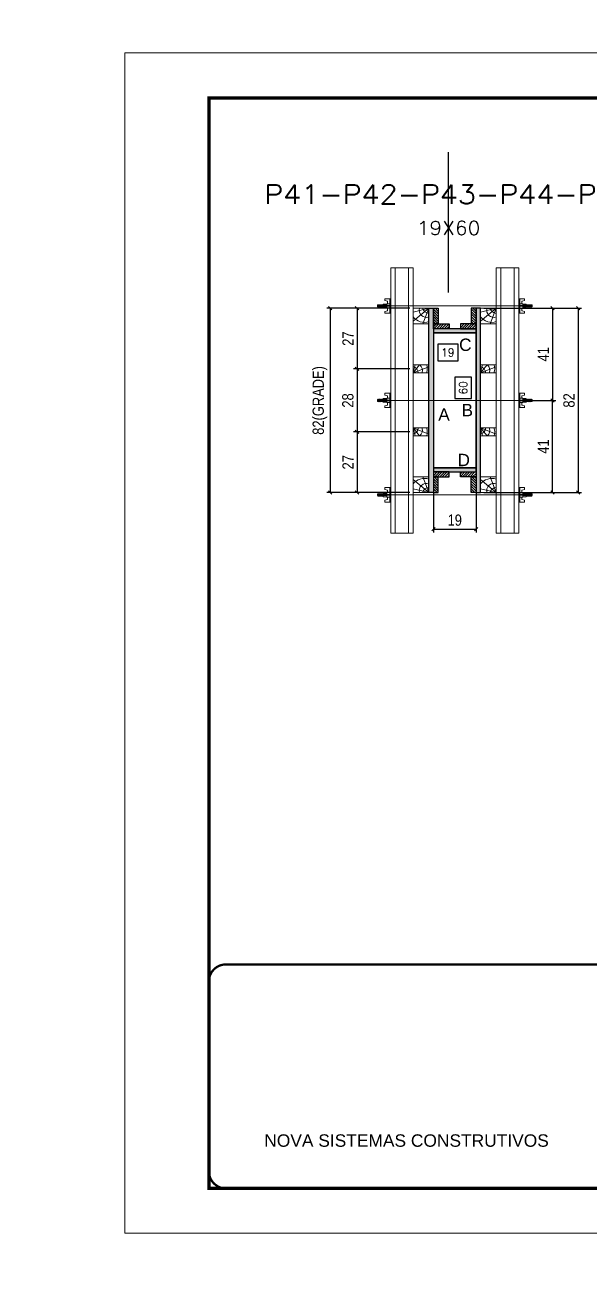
# Model space of a CAD drawing. Extents: x 808 to 7089, y -98 to 17032.
# Drawn here: x 3903 to 4406, y 10190 to 11314 of the extents above; entities that cross this region are included whole.
import ezdxf
from ezdxf.enums import TextEntityAlignment as Align

# ---------------------------------------------------------------- set-up
doc = ezdxf.new("R2010")
doc.units = 0
for name, pattern in [('CONTINUO', [0]), ('DASHED', [0.75, 0.5, -0.25]), ('HIDDEN', [0.375, 0.25, -0.125])]:
    doc.linetypes.add(name, pattern=pattern)
for name, color, linetype in [('CHAPA', 1, 'Continuous'), ('COTA', 241, 'Continuous'), ('MEIO_PONT', 93, 'Continuous'), ('Painéis', 200, 'Continuous'), ('SARRAFO', 251, 'Continuous'), ('Texto de Titulo', 7, 'Continuous'), ('Texto Qtd Sarr', 242, 'Continuous'), ('TEXTO_GERAL', 7, 'Continuous')]:
    doc.layers.add(name, color=color, linetype=linetype)
for name, color, linetype, lineweight in [('Folhas', 255, 'Continuous', 9), ('Hachura', 251, 'Continuous', 9), ('Madeira', 126, 'Continuous', 18), ('Perfil Metálico', 224, 'Continuous', 18), ('SARRAFO DE PRESSAO', 251, 'DASHED', 9), ('Texto Seção', 7, 'Continuous', 15)]:
    doc.layers.add(name, color=color, linetype=linetype, lineweight=lineweight)
doc.styles.add('ARIAL', font='arial.ttf')
doc.styles.add('COTA TECNICA', font='techl___.ttf', dxfattribs={"height": 10})
doc.styles.add('COTA TECNICA 2X', font='techl___.ttf', dxfattribs={"height": 10})
doc.styles.add('ROMANS', font='romans.shx')
doc.dimstyles.new('PAINEL', dxfattribs={"dimtxt": 10, "dimasz": 3, "dimexe": 3, "dimexo": 3, "dimgap": 3, "dimtad": 1, "dimdec": 1, "dimzin": 12, "dimdsep": 46, "dimtxsty": 'COTA TECNICA', "dimblk1": 'OBLIQUE', "dimblk2": 'OBLIQUE', "dimsah": 1, "dimcen": 0.9, "dimclrd": 4, "dimclre": 4, "dimclrt": 240, "dimadec": 1, "dimazin": 3, "dimtfac": 1, "dimtdec": 1, "dimtmove": 0, "dimatfit": 3, "dimfxl": 1, "dimtolj": 1, "dimtzin": 12, "dimarcsym": 0})
doc.dimstyles.new('SECAO PILAR', dxfattribs={"dimtxt": 10, "dimasz": 3, "dimexe": 3, "dimexo": 3, "dimgap": 3, "dimtad": 1, "dimdec": 1, "dimlfac": 0.5, "dimzin": 12, "dimdsep": 46, "dimtxsty": 'COTA TECNICA 2X', "dimblk1": 'OBLIQUE', "dimblk2": 'OBLIQUE', "dimsah": 1, "dimcen": 0.9, "dimclrd": 256, "dimclre": 256, "dimclrt": 256, "dimadec": 1, "dimazin": 3, "dimtfac": 1, "dimtdec": 1, "dimtmove": 0, "dimatfit": 3, "dimfxl": 1, "dimtolj": 1, "dimtzin": 12, "dimarcsym": 0})
doc.dimstyles.new('SECÇÃO 2', dxfattribs={"dimtxt": 7, "dimasz": 6, "dimexe": 0.18, "dimexo": 2, "dimgap": -4, "dimtad": 3, "dimdec": 1, "dimlfac": 0.5, "dimzin": 12, "dimdsep": 46, "dimtxsty": 'ROMANS', "dimblk": 'ARCHTICK', "dimcen": 0.09, "dimse1": 1, "dimse2": 1, "dimsd1": 1, "dimsd2": 1, "dimclrd": 180, "dimclre": 5, "dimclrt": 1, "dimadec": 0, "dimazin": 3, "dimtfac": 1, "dimtdec": 1, "dimtofl": 0, "dimtmove": 0, "dimatfit": 3, "dimldrblk": 'ARCHTICK', "dimfxl": 1, "dimtolj": 1, "dimtzin": 0, "dimarcsym": 0})
pattern_1 = [(135, (-18625.0356, 20401.4914), (-1.12253202, -1.12253202), [])]
pattern_2 = [(135, (-18625.0356, 20186.4914), (-1.12253202, -1.12253202), [])]
pattern_3 = [(45, (13769.3244, 33808.3477), (-1.12253202, 1.12253202), [])]
pattern_4 = [(45, (13769.3244, 33828.3477), (-1.12253202, 1.12253202), [])]

# ---------------------------------------------------------------- blocks, each defined once
blk = doc.blocks.new('9999999999')
at = {"color": 30, "linetype": 'CONTINUO', "const_width": 2}
blk.add_lwpolyline([(99584, 34230.2), (99584, 34414.4, 0.414214), (99569, 34429.4), (98229, 34429.4, 0.414214), (98214, 34414.4), (98214, 34245.2, 0.414214), (98229, 34230.2), (99584, 34230.2)], format="xyb", dxfattribs=at)
at = {"layer": 'Folhas'}
blk.add_lwpolyline([(98139, 34190.2), (99624, 34190.2), (99624, 35240.2), (98139, 35240.2)], close=True, dxfattribs=at)
at = {"layer": 'Folhas', "color": 30, "const_width": 3}
blk.add_lwpolyline([(98214, 34230.2), (99584, 34230.2), (99584, 35200.2), (98214, 35200.2)], close=True, dxfattribs=at)
at = {"color": 7, "linetype": 'Continuous', "ltscale": 5, "style": 'ARIAL'}
blk.add_text('NOVA SISTEMAS CONSTRUTIVOS', height=11.059, dxfattribs=at).set_placement((98263.2, 34267.2))
blk = doc.blocks.new('titulo1')
at = {"layer": 'Defpoints', "color": 252, "linetype": 'HIDDEN', "ltscale": 2}
blk.add_line((0, 0), (0, 125), dxfattribs=at)
at = {"layer": 'Defpoints', "style": 'ROMANS', "oblique": 15}
blk.add_attdef('FOLHA', text='', height=10, dxfattribs=at).set_placement((0, 15.6), align=Align.MIDDLE_CENTER)
at = {"layer": 'Texto Qtd Sarr', "color": 3, "style": 'ROMANS', "oblique": 15}
for tag, height, p in [('TITULO', 17, (0, 71.4)), ('SEÇÃO', 12, (0, 41.5))]:
    blk.add_attdef(tag, text='', height=height, dxfattribs=at).set_placement(p, align=Align.MIDDLE_CENTER)
blk = doc.blocks.new('*D1731')
at = {"layer": 'COTA', "color": 180, "lineweight": -2, "transparency": 16777216}
for p, q in [((4300.4, 11001.3), (4285.4, 11001.3)), ((4285.4, 11001.3), (4285.4, 10982.3)), ((4300.4, 10982.3), (4300.4, 11001.3)), ((4285.4, 10982.3), (4300.4, 10982.3))]:
    blk.add_line(p, q, dxfattribs=at)
at = {"layer": 'Defpoints', "color": 0, "transparency": 16777216}
for p in [(4266.4, 11040.5), (4266.4, 10920.5), (4304.4, 10920.5)]:
    blk.add_point(p, dxfattribs=at)
at = {"layer": 'COTA', "color": 1, "transparency": 16777216, "insert": (4292.9, 10991.8), "char_height": 7, "attachment_point": 5, "rotation": 90, "style": 'ROMANS'}
blk.add_mtext('\\A1;60', dxfattribs=at)
blk = doc.blocks.new('_ArchTick')
at = {"color": 0, "linetype": 'ByBlock', "const_width": 0.15}
blk.add_lwpolyline([(-0.5, -0.5), (0.5, 0.5)], dxfattribs=at)
blk = doc.blocks.new('*D1732')
at = {"layer": 'COTA', "color": 180, "lineweight": -2, "transparency": 16777216}
for p, q in [((4288.3, 11030.7), (4270.3, 11030.7)), ((4270.3, 11030.7), (4270.3, 11015.7)), ((4288.3, 11015.7), (4288.3, 11030.7)), ((4270.3, 11015.7), (4288.3, 11015.7))]:
    blk.add_line(p, q, dxfattribs=at)
at = {"layer": 'Defpoints', "color": 0, "transparency": 16777216}
for p in [(4266.4, 11040.5), (4304.4, 11040.5), (4304.4, 11011.7)]:
    blk.add_point(p, dxfattribs=at)
at = {"layer": 'COTA', "color": 1, "transparency": 16777216, "insert": (4279.3, 11023.2), "char_height": 7, "attachment_point": 5, "style": 'ROMANS'}
blk.add_mtext('\\A1;19', dxfattribs=at)
blk = doc.blocks.new('C')
at = {"layer": 'Hachura', "color": 0}
for p, q in [((0, 3.22), (0, -3.22)), ((0.45, 3.22), (0, 3.22)), ((0.46, 3.16), (0, 3.16)), ((0.46, 3.05), (0, 3.05)), ((0.46, 2.88), (0, 2.88)), ((0, 2.75), (0, -1.16)), ((0.46, 2.65), (0, 2.65)), ((0.46, 2.23), (0, 2.23)), ((0.46, 1.51), (0, 1.51)), ((0.39, 0.49), (0.17, 0.49)), ((0.45, -3.23), (0.45, 3.22)), ((0.45, 3.22), (2.58, 3.22)), ((1.74, 0.97), (0.45, 0.97)), ((1.45, 0.1), (0.45, 0.1)), ((1.35, 1.94), (1.35, 0.96)), ((2.58, 2.39), (1.47, 2.09)), ((1.74, -0.97), (1.74, 0.97)), ((1.74, 0.97), (1.74, 0.84)), ((1.74, 0.97), (1.74, 0.84)), ((1.74, 0.84), (3.35, 0.84)), ((3.35, 0.45), (1.74, 0.45)), ((2.58, 3.22), (2.58, 2.39)), ((3.32, 0.84), (3.32, -0.84)), ((3.35, 0.84), (3.35, -0.84)), ((3.68, 0.45), (3.35, 0.45)), ((3.84, -0.52), (3.35, 0.45)), ((3.35, 0.06), (3.67, -0.57)), ((3.68, 0.45), (4.16, -0.52)), ((3.72, 0.5), (4.25, -0.57)), ((4.37, -0.55), (3.83, 0.53)), ((4.15, 0.45), (3.93, 0.45)), ((4.42, -0.52), (3.93, 0.45)), ((4.15, 0.45), (4.26, 0.45)), ((4.26, 0.45), (4.74, -0.52)), ((4.3, 0.5), (4.83, -0.57)), ((4.95, -0.55), (4.41, 0.53)), ((4.51, 0.45), (4.84, 0.45)), ((5, -0.52), (4.51, 0.45)), ((4.84, 0.45), (5.32, -0.52)), ((4.88, 0.5), (5.41, -0.57)), ((5.53, -0.55), (4.99, 0.53)), ((5.58, -0.52), (5.09, 0.45)), ((5.42, 0.45), (5.09, 0.45)), ((5.58, -0.52), (5.09, 0.45)), ((5.42, 0.45), (5.74, -0.19)), ((5.46, 0.5), (5.74, -0.07)), ((5.74, 0.19), (5.57, 0.53)), ((5.74, 0.32), (5.68, 0.45)), ((5.68, 0.45), (5.74, 0.45)), ((5.74, 0.45), (5.9, 0.29)), ((5.74, 0.45), (5.74, -0.52)), ((5.9, -0.36), (5.9, 0.29)), ((0.45, 0), (0, 0)), ((0.46, -1.52), (0, -1.52)), ((0.46, -2.23), (0, -2.23)), ((0.46, -2.65), (0, -2.65)), ((0.46, -2.88), (0, -2.88)), ((0.46, -3.05), (0, -3.05)), ((0.46, -3.16), (0, -3.16)), ((0, -3.22), (2.57, -3.22)), ((0.08, -0.48), (0.29, -0.48)), ((0.29, -0.48), (0.4, -0.48)), ((0.45, 0), (0.45, -0.97)), ((0.45, -0.16), (1.45, -0.16)), ((0.45, -0.65), (0.45, -0.32)), ((0.45, -3.23), (0.45, -0.65)), ((0.45, -0.97), (1.74, -0.97)), ((1.35, -1.94), (1.35, -0.97)), ((2.58, -2.39), (1.47, -2.1)), ((3.35, -0.32), (1.74, -0.32)), ((3.35, -0.84), (1.74, -0.84)), ((2.58, -3.23), (2.58, -2.39)), ((3.35, -0.07), (3.58, -0.52)), ((3.35, -0.52), (3.58, -0.52)), ((3.84, -0.52), (4.16, -0.52)), ((4.42, -0.52), (4.74, -0.52)), ((4.63, -0.52), (4.74, -0.52)), ((5, -0.52), (5.32, -0.52)), ((5.58, -0.52), (5.74, -0.52)), ((5.74, -0.52), (5.9, -0.36)), ((5.74, -0.52), (5.74, -0.52))]:
    blk.add_line(p, q, dxfattribs=at)
for centre, radius, start, end in [((1.52, 1.94), 0.161, 104.7436, 180), ((1.44, -0.03), 0.129, 272.695, 87.305), ((3.81, 0.39), 0.143, 25.5688, 154.4312), ((4.39, 0.39), 0.143, 25.5688, 154.4312), ((4.97, 0.39), 0.143, 25.5688, 154.4312), ((5.55, 0.39), 0.143, 25.5688, 154.4312), ((0.17, -0.37), 0.174, 221.744, 317.8592), ((1.52, -1.94), 0.161, 180, 255.2564), ((3.71, -0.4), 0.174, 222.1408, 318.256), ((4.29, -0.4), 0.174, 222.1408, 318.256), ((4.87, -0.4), 0.174, 222.1408, 318.256), ((5.45, -0.4), 0.174, 222.1408, 318.256), ((5.61, -0.4), 0.174, 317.8592, 318.256)]:
    blk.add_arc(centre, radius, start, end, dxfattribs=at)
blk = doc.blocks.new('_Oblique')
at = {"color": 0, "linetype": 'ByBlock', "lineweight": -2}
blk.add_line((-0.5, -0.5), (0.5, 0.5), dxfattribs=at)
blk = doc.blocks.new('*D1744')
at = {"layer": 'COTA', "lineweight": -2, "transparency": 16777216}
for p, q in [((4266.4, 10913.9), (4266.4, 10862.9)), ((4304.4, 10913.9), (4304.4, 10862.9)), ((4266.4, 10865.9), (4304.4, 10865.9))]:
    blk.add_line(p, q, dxfattribs=at)
at = {"layer": 'Defpoints', "color": 0, "transparency": 16777216}
for p in [(4266.4, 10916.9), (4304.4, 10916.9), (4304.4, 10865.9)]:
    blk.add_point(p, dxfattribs=at)
at = {"layer": 'COTA', "lineweight": -2, "transparency": 16777216, "xscale": 3, "yscale": 3, "zscale": 3, "rotation": 180}
blk.add_blockref('_Oblique', (4266.4, 10865.9), dxfattribs=at)
at = {"layer": 'COTA', "lineweight": -2, "transparency": 16777216, "xscale": 3, "yscale": 3, "zscale": 3}
blk.add_blockref('_Oblique', (4304.4, 10865.9), dxfattribs=at)
at = {"layer": 'COTA', "transparency": 16777216, "insert": (4285.4, 10874), "char_height": 10, "attachment_point": 5, "style": 'COTA TECNICA 2X'}
blk.add_mtext('\\A1;19', dxfattribs=at)
blk = doc.blocks.new('*D1733')
at = {"layer": 'COTA', "lineweight": -2, "transparency": 16777216}
for p, q in [((4245.4, 11062.5), (4171.6, 11062.5)), ((4174.6, 11062.5), (4174.6, 10898.5)), ((4245.4, 10898.5), (4171.6, 10898.5))]:
    blk.add_line(p, q, dxfattribs=at)
at = {"layer": 'Defpoints', "color": 0, "transparency": 16777216}
for p in [(4248.4, 11062.5), (4174.6, 10898.5), (4248.4, 10898.5)]:
    blk.add_point(p, dxfattribs=at)
at = {"layer": 'COTA', "lineweight": -2, "transparency": 16777216, "xscale": 3, "yscale": 3, "zscale": 3}
for p, rotation in [((4174.6, 11062.5), 90), ((4174.6, 10898.5), 270)]:
    blk.add_blockref('_Oblique', p, dxfattribs=dict(at, rotation=rotation))
at = {"layer": 'COTA', "transparency": 16777216, "insert": (4165.4, 10980.5), "char_height": 10, "attachment_point": 5, "rotation": 90, "style": 'COTA TECNICA 2X'}
blk.add_mtext('\\A1;82(GRADE)', dxfattribs=at)
blk = doc.blocks.new('*D1734')
at = {"layer": 'COTA', "lineweight": -2, "transparency": 16777216}
for p, q in [((4245.4, 10952.5), (4195.4, 10952.5)), ((4198.4, 10952.5), (4198.4, 10898.5)), ((4245.4, 10898.5), (4195.4, 10898.5))]:
    blk.add_line(p, q, dxfattribs=at)
at = {"layer": 'Defpoints', "color": 0, "transparency": 16777216}
for p in [(4248.4, 10952.5), (4198.4, 10898.5), (4248.4, 10898.5)]:
    blk.add_point(p, dxfattribs=at)
at = {"layer": 'COTA', "lineweight": -2, "transparency": 16777216, "xscale": 3, "yscale": 3, "zscale": 3}
for p, rotation in [((4198.4, 10952.5), 90), ((4198.4, 10898.5), 270)]:
    blk.add_blockref('_Oblique', p, dxfattribs=dict(at, rotation=rotation))
at = {"layer": 'COTA', "transparency": 16777216, "insert": (4190.4, 10925.5), "char_height": 10, "attachment_point": 5, "rotation": 90, "style": 'COTA TECNICA 2X'}
blk.add_mtext('\\A1;27', dxfattribs=at)
blk = doc.blocks.new('PONTALETE')
at = {"layer": 'Madeira'}
for q in [(2.71, 7), (7, 5.76), (7, 1.74)]:
    blk.add_line((0, 0), q, dxfattribs=at)
blk.add_lwpolyline([(0, 0), (7, 0), (7, 7), (0, 7)], close=True, dxfattribs=at)
for centre, radius, start, end in [((2.04, 0.06), 6.23, 37.2818, 109.0913), ((1.09, 0.9), 3.19, 343.603, 109.9847), ((-0.21, -0.78), 3.09, 14.6322, 86.0383)]:
    blk.add_arc(centre, radius, start, end, dxfattribs=at)
blk = doc.blocks.new('MEIO PONTALETE')
at = {"layer": 'Madeira'}
for q in [(2.71, 7), (3.5, 2.88), (3.5, 0.87)]:
    blk.add_line((0, 0), q, dxfattribs=at)
blk.add_lwpolyline([(0, 0), (3.5, 0), (3.5, 7), (0, 7)], close=True, dxfattribs=at)
for centre, radius, start, end in [((2.04, 0.06), 6.23, 76.4499, 109.0913), ((1.09, 0.9), 3.19, 40.9063, 109.9847), ((-0.21, -0.78), 3.09, 14.6322, 86.0383)]:
    blk.add_arc(centre, radius, start, end, dxfattribs=at)
blk = doc.blocks.new('*D1735')
at = {"layer": 'COTA', "lineweight": -2, "transparency": 16777216}
for p, q in [((4245.4, 11062.5), (4195.4, 11062.5)), ((4198.4, 11062.5), (4198.4, 11008.5)), ((4245.4, 11008.5), (4195.4, 11008.5))]:
    blk.add_line(p, q, dxfattribs=at)
at = {"layer": 'Defpoints', "color": 0, "transparency": 16777216}
for p in [(4248.4, 11062.5), (4198.4, 11008.5), (4248.4, 11008.5)]:
    blk.add_point(p, dxfattribs=at)
at = {"layer": 'COTA', "lineweight": -2, "transparency": 16777216, "xscale": 3, "yscale": 3, "zscale": 3}
for p, rotation in [((4198.4, 11062.5), 90), ((4198.4, 11008.5), 270)]:
    blk.add_blockref('_Oblique', p, dxfattribs=dict(at, rotation=rotation))
at = {"layer": 'COTA', "transparency": 16777216, "insert": (4190.4, 11035.5), "char_height": 10, "attachment_point": 5, "rotation": 90, "style": 'COTA TECNICA 2X'}
blk.add_mtext('\\A1;27', dxfattribs=at)
blk = doc.blocks.new('*D1736')
at = {"layer": 'COTA', "lineweight": -2, "transparency": 16777216}
for p, q in [((4245.4, 11008.5), (4195.4, 11008.5)), ((4198.4, 11008.5), (4198.4, 10952.5)), ((4245.4, 10952.5), (4195.4, 10952.5))]:
    blk.add_line(p, q, dxfattribs=at)
at = {"layer": 'Defpoints', "color": 0, "transparency": 16777216}
for p in [(4248.4, 11008.5), (4198.4, 10952.5), (4248.4, 10952.5)]:
    blk.add_point(p, dxfattribs=at)
at = {"layer": 'COTA', "lineweight": -2, "transparency": 16777216, "xscale": 3, "yscale": 3, "zscale": 3}
for p, rotation in [((4198.4, 11008.5), 90), ((4198.4, 10952.5), 270)]:
    blk.add_blockref('_Oblique', p, dxfattribs=dict(at, rotation=rotation))
at = {"layer": 'COTA', "transparency": 16777216, "insert": (4190.3, 10980.5), "char_height": 10, "attachment_point": 5, "rotation": 90, "style": 'COTA TECNICA 2X'}
blk.add_mtext('\\A1;28', dxfattribs=at)
blk = doc.blocks.new('*D1737')
at = {"layer": 'COTA', "lineweight": -2, "transparency": 16777216}
for p, q in [((4311.4, 11062.5), (4398.1, 11062.5)), ((4395.1, 11062.5), (4395.1, 10898.5)), ((4311.4, 10898.5), (4398.1, 10898.5))]:
    blk.add_line(p, q, dxfattribs=at)
at = {"layer": 'Defpoints', "color": 0, "transparency": 16777216}
for p in [(4308.4, 11062.5), (4308.4, 10898.5), (4395.1, 10898.5)]:
    blk.add_point(p, dxfattribs=at)
at = {"layer": 'COTA', "lineweight": -2, "transparency": 16777216, "xscale": 3, "yscale": 3, "zscale": 3}
for p, rotation in [((4395.1, 11062.5), 90), ((4395.1, 10898.5), 270)]:
    blk.add_blockref('_Oblique', p, dxfattribs=dict(at, rotation=rotation))
at = {"layer": 'COTA', "transparency": 16777216, "insert": (4387.1, 10980.5), "char_height": 10, "attachment_point": 5, "rotation": 90, "style": 'COTA TECNICA 2X'}
blk.add_mtext('\\A1;82', dxfattribs=at)
blk = doc.blocks.new('*D1738')
at = {"layer": 'COTA', "lineweight": -2, "transparency": 16777216}
for p, q in [((4345.4, 11062.5), (4375.4, 11062.5)), ((4372.4, 11062.5), (4372.4, 10980.5)), ((4345.4, 10980.5), (4375.4, 10980.5))]:
    blk.add_line(p, q, dxfattribs=at)
at = {"layer": 'Defpoints', "color": 0, "transparency": 16777216}
for p in [(4342.4, 11062.5), (4342.4, 10980.5), (4372.4, 10980.5)]:
    blk.add_point(p, dxfattribs=at)
at = {"layer": 'COTA', "lineweight": -2, "transparency": 16777216, "xscale": 3, "yscale": 3, "zscale": 3}
for p, rotation in [((4372.4, 11062.5), 90), ((4372.4, 10980.5), 270)]:
    blk.add_blockref('_Oblique', p, dxfattribs=dict(at, rotation=rotation))
at = {"layer": 'COTA', "transparency": 16777216, "insert": (4364.3, 11021.5), "char_height": 10, "attachment_point": 5, "rotation": 90, "style": 'COTA TECNICA 2X'}
blk.add_mtext('\\A1;41', dxfattribs=at)
blk = doc.blocks.new('*D1739')
at = {"layer": 'COTA', "lineweight": -2, "transparency": 16777216}
for p, q in [((4345.4, 10980.5), (4375.4, 10980.5)), ((4372.4, 10898.5), (4372.4, 10980.5)), ((4345.4, 10898.5), (4375.4, 10898.5))]:
    blk.add_line(p, q, dxfattribs=at)
at = {"layer": 'Defpoints', "color": 0, "transparency": 16777216}
for p in [(4342.4, 10980.5), (4372.4, 10980.5), (4342.4, 10898.5)]:
    blk.add_point(p, dxfattribs=at)
at = {"layer": 'COTA', "lineweight": -2, "transparency": 16777216, "xscale": 3, "yscale": 3, "zscale": 3}
for p, rotation in [((4372.4, 10980.5), 90), ((4372.4, 10898.5), 270)]:
    blk.add_blockref('_Oblique', p, dxfattribs=dict(at, rotation=rotation))
at = {"layer": 'COTA', "transparency": 16777216, "insert": (4364.3, 10939.5), "char_height": 10, "attachment_point": 5, "rotation": 90, "style": 'COTA TECNICA 2X'}
blk.add_mtext('\\A1;41', dxfattribs=at)
blk = doc.blocks.new('*D2042')
at = {"layer": 'COTA', "color": 4, "lineweight": -2, "transparency": 16777216}
for p, q in [((3370.6, 11797.6), (3392.6, 11797.6)), ((3389.6, 11797.6), (3389.6, 11745.6)), ((3370.6, 11745.6), (3392.6, 11745.6))]:
    blk.add_line(p, q, dxfattribs=at)
at = {"layer": 'COTA', "lineweight": -2, "transparency": 16777216}
for p, q in [((4213.7, 8765.4), (4163.8, 8765.4)), ((4166.8, 8765.4), (4166.8, 8711.4)), ((4213.7, 8711.4), (4163.8, 8711.4))]:
    blk.add_line(p, q, dxfattribs=at)
at = {"layer": 'Defpoints', "color": 0, "transparency": 16777216}
for p in [(3367.6, 11797.6), (3367.6, 11745.6), (3389.6, 11745.6), (4216.7, 8765.4), (4166.8, 8711.4), (4216.7, 8711.4)]:
    blk.add_point(p, dxfattribs=at)
at = {"layer": 'COTA', "color": 4, "lineweight": -2, "transparency": 16777216, "xscale": 3, "yscale": 3, "zscale": 3}
for p, rotation in [((3389.6, 11797.6), 90), ((3389.6, 11745.6), 270)]:
    blk.add_blockref('_Oblique', p, dxfattribs=dict(at, rotation=rotation))
at = {"layer": 'COTA', "lineweight": -2, "transparency": 16777216, "xscale": 3, "yscale": 3, "zscale": 3}
for p, rotation in [((4166.8, 8765.4), 90), ((4166.8, 8711.4), 270)]:
    blk.add_blockref('_Oblique', p, dxfattribs=dict(at, rotation=rotation))
at = {"layer": 'COTA', "color": 240, "transparency": 16777216, "insert": (3381.5, 11771.6), "char_height": 10, "attachment_point": 5, "rotation": 90, "style": 'COTA TECNICA'}
blk.add_mtext('\\A1;52', dxfattribs=at)
at = {"layer": 'COTA', "transparency": 16777216, "insert": (4158.7, 8738.4), "char_height": 10, "attachment_point": 5, "rotation": 90, "style": 'COTA TECNICA 2X'}
blk.add_mtext('\\A1;27', dxfattribs=at)
blk = doc.blocks.new('*D2043')
at = {"layer": 'COTA', "color": 4, "lineweight": -2, "transparency": 16777216}
for p, q in [((3333.6, 11742.6), (3333.6, 11719.3)), ((3367.6, 11742.6), (3367.6, 11719.3)), ((3367.6, 11722.3), (3333.6, 11722.3))]:
    blk.add_line(p, q, dxfattribs=at)
at = {"layer": 'COTA', "lineweight": -2, "transparency": 16777216}
for p, q in [((4213.7, 8711.4), (4163.8, 8711.4)), ((4166.8, 8711.4), (4166.8, 8655.4)), ((4213.7, 8655.4), (4163.8, 8655.4))]:
    blk.add_line(p, q, dxfattribs=at)
at = {"layer": 'Defpoints', "color": 0, "transparency": 16777216}
for p in [(3333.6, 11745.6), (3367.6, 11745.6), (3333.6, 11722.3), (4216.7, 8711.4), (4166.8, 8655.4), (4216.7, 8655.4)]:
    blk.add_point(p, dxfattribs=at)
at = {"layer": 'COTA', "color": 4, "lineweight": -2, "transparency": 16777216, "xscale": 3, "yscale": 3, "zscale": 3, "rotation": 180}
blk.add_blockref('_Oblique', (3333.6, 11722.3), dxfattribs=at)
at = {"layer": 'COTA', "color": 4, "lineweight": -2, "transparency": 16777216, "xscale": 3, "yscale": 3, "zscale": 3}
blk.add_blockref('_Oblique', (3367.6, 11722.3), dxfattribs=at)
at = {"layer": 'COTA', "lineweight": -2, "transparency": 16777216, "xscale": 3, "yscale": 3, "zscale": 3}
for p, rotation in [((4166.8, 8711.4), 90), ((4166.8, 8655.4), 270)]:
    blk.add_blockref('_Oblique', p, dxfattribs=dict(at, rotation=rotation))
at = {"layer": 'COTA', "color": 240, "transparency": 16777216, "insert": (3350.6, 11730.5), "char_height": 10, "attachment_point": 5, "style": 'COTA TECNICA'}
blk.add_mtext('\\A1;34', dxfattribs=at)
at = {"layer": 'COTA', "transparency": 16777216, "insert": (4158.7, 8683.4), "char_height": 10, "attachment_point": 5, "rotation": 90, "style": 'COTA TECNICA 2X'}
blk.add_mtext('\\A1;28', dxfattribs=at)
blk = doc.blocks.new('*D2044')
at = {"layer": 'COTA', "color": 4, "lineweight": -2, "transparency": 16777216}
for p, q in [((3472.6, 11742.6), (3472.6, 11719.3)), ((3499.6, 11742.6), (3499.6, 11719.3)), ((3472.6, 11722.3), (3499.6, 11722.3))]:
    blk.add_line(p, q, dxfattribs=at)
at = {"layer": 'COTA', "lineweight": -2, "transparency": 16777216}
for p, q in [((4279.7, 8765.4), (4366.5, 8765.4)), ((4363.5, 8765.4), (4363.5, 8601.4)), ((4279.7, 8601.4), (4366.5, 8601.4))]:
    blk.add_line(p, q, dxfattribs=at)
at = {"layer": 'Defpoints', "color": 0, "transparency": 16777216}
for p in [(3472.6, 11745.6), (3499.6, 11745.6), (3499.6, 11722.3), (4276.7, 8765.4), (4276.7, 8601.4), (4363.5, 8601.4)]:
    blk.add_point(p, dxfattribs=at)
at = {"layer": 'COTA', "color": 4, "lineweight": -2, "transparency": 16777216, "xscale": 3, "yscale": 3, "zscale": 3, "rotation": 180}
blk.add_blockref('_Oblique', (3472.6, 11722.3), dxfattribs=at)
at = {"layer": 'COTA', "color": 4, "lineweight": -2, "transparency": 16777216, "xscale": 3, "yscale": 3, "zscale": 3}
blk.add_blockref('_Oblique', (3499.6, 11722.3), dxfattribs=at)
at = {"layer": 'COTA', "lineweight": -2, "transparency": 16777216, "xscale": 3, "yscale": 3, "zscale": 3}
for p, rotation in [((4363.5, 8765.4), 90), ((4363.5, 8601.4), 270)]:
    blk.add_blockref('_Oblique', p, dxfattribs=dict(at, rotation=rotation))
at = {"layer": 'COTA', "color": 240, "transparency": 16777216, "insert": (3486.1, 11730.4), "char_height": 10, "attachment_point": 5, "style": 'COTA TECNICA'}
blk.add_mtext('\\A1;27', dxfattribs=at)
at = {"layer": 'COTA', "transparency": 16777216, "insert": (4355.4, 8683.4), "char_height": 10, "attachment_point": 5, "rotation": 90, "style": 'COTA TECNICA 2X'}
blk.add_mtext('\\A1;82', dxfattribs=at)
blk = doc.blocks.new('*D2045')
at = {"layer": 'COTA', "color": 4, "lineweight": -2, "transparency": 16777216}
for p, q in [((3469.6, 11797.6), (3451.4, 11797.6)), ((3454.4, 11745.6), (3454.4, 11797.6)), ((3469.6, 11745.6), (3451.4, 11745.6))]:
    blk.add_line(p, q, dxfattribs=at)
at = {"layer": 'COTA', "lineweight": -2, "transparency": 16777216}
for p, q in [((4313.7, 8765.4), (4343.7, 8765.4)), ((4340.7, 8765.4), (4340.7, 8683.4)), ((4313.7, 8683.4), (4343.7, 8683.4))]:
    blk.add_line(p, q, dxfattribs=at)
at = {"layer": 'Defpoints', "color": 0, "transparency": 16777216}
for p in [(3454.4, 11797.6), (3472.6, 11797.6), (3472.6, 11745.6), (4310.7, 8765.4), (4310.7, 8683.4), (4340.7, 8683.4)]:
    blk.add_point(p, dxfattribs=at)
at = {"layer": 'COTA', "color": 4, "lineweight": -2, "transparency": 16777216, "xscale": 3, "yscale": 3, "zscale": 3}
for p, rotation in [((3454.4, 11797.6), 90), ((3454.4, 11745.6), 270)]:
    blk.add_blockref('_Oblique', p, dxfattribs=dict(at, rotation=rotation))
at = {"layer": 'COTA', "lineweight": -2, "transparency": 16777216, "xscale": 3, "yscale": 3, "zscale": 3}
for p, rotation in [((4340.7, 8765.4), 90), ((4340.7, 8683.4), 270)]:
    blk.add_blockref('_Oblique', p, dxfattribs=dict(at, rotation=rotation))
at = {"layer": 'COTA', "color": 240, "transparency": 16777216, "insert": (3446.3, 11771.6), "char_height": 10, "attachment_point": 5, "rotation": 90, "style": 'COTA TECNICA'}
blk.add_mtext('\\A1;52', dxfattribs=at)
at = {"layer": 'COTA', "transparency": 16777216, "insert": (4332.6, 8724.4), "char_height": 10, "attachment_point": 5, "rotation": 90, "style": 'COTA TECNICA 2X'}
blk.add_mtext('\\A1;41', dxfattribs=at)

msp = doc.modelspace()

# ---------------------------------------------------------------- hatches: boundary and pattern name
at = {"layer": 'Hachura'}
h = msp.add_hatch(color=256, dxfattribs=at)
h.dxf.hatch_style = 1
h.paths.add_polyline_path([(4266.37, 10898.54), (4262.37, 10898.54), (4262.37, 11062.54), (4266.37, 11062.54)])
h = msp.add_hatch(color=256, dxfattribs=at)
h.dxf.hatch_style = 1
h.paths.add_polyline_path([(4266.37, 10898.54), (4262.37, 10898.54), (4262.37, 11062.54), (4266.37, 11062.54)])
h = msp.add_hatch(dxfattribs=at)
h.set_pattern_fill('ANSI31', color=256, scale=0.5, angle=90, style=0)
h.set_pattern_definition(pattern_2)
h.paths.add_polyline_path([(4266.37, 11048.54), (4270.77, 11048.54), (4270.77, 11062.54), (4266.37, 11062.54)])
h = msp.add_hatch(dxfattribs=at)
h.set_pattern_fill('ANSI31', color=256, scale=0.5, angle=90, style=0)
h.set_pattern_definition(pattern_2)
h.paths.add_polyline_path([(4304.37, 11048.54), (4299.97, 11048.54), (4299.97, 11062.54), (4304.37, 11062.54)])
h = msp.add_hatch(color=256, dxfattribs=at)
h.dxf.hatch_style = 1
h.paths.add_polyline_path([(4304.37, 10898.54), (4308.37, 10898.54), (4308.37, 11062.54), (4304.37, 11062.54)])
h = msp.add_hatch(color=256, dxfattribs=at)
h.dxf.hatch_style = 1
h.paths.add_polyline_path([(4304.37, 10898.54), (4308.37, 10898.54), (4308.37, 11062.54), (4304.37, 11062.54)])
h = msp.add_hatch(dxfattribs=at)
h.set_pattern_fill('ANSI31', color=256, scale=0.5, style=0)
h.set_pattern_definition(pattern_4)
h.paths.add_polyline_path([(4280.37, 11044.14), (4280.37, 11048.54), (4266.37, 11048.54), (4266.37, 11044.14)])
h = msp.add_hatch(dxfattribs=at)
h.set_pattern_fill('ANSI31', color=256, scale=0.5, style=0)
h.set_pattern_definition(pattern_4)
h.paths.add_polyline_path([(4290.37, 11044.14), (4290.37, 11048.54), (4304.37, 11048.54), (4304.37, 11044.14)])
h = msp.add_hatch(color=256, dxfattribs=at)
h.dxf.hatch_style = 1
h.paths.add_polyline_path([(4266.37, 11044.14), (4266.37, 11040.54), (4304.37, 11040.54), (4304.37, 11044.14)])
h = msp.add_hatch(color=256, dxfattribs=at)
h.dxf.hatch_style = 1
h.paths.add_polyline_path([(4266.37, 11044.14), (4266.37, 11040.54), (4304.37, 11040.54), (4304.37, 11044.14)])
h = msp.add_hatch(color=256, dxfattribs=at)
h.dxf.hatch_style = 1
h.paths.add_polyline_path([(4266.37, 10920.54), (4266.37, 10916.94), (4304.37, 10916.94), (4304.37, 10920.54)])
h = msp.add_hatch(color=256, dxfattribs=at)
h.dxf.hatch_style = 1
h.paths.add_polyline_path([(4266.37, 10920.54), (4266.37, 10916.94), (4304.37, 10916.94), (4304.37, 10920.54)])
h = msp.add_hatch(dxfattribs=at)
h.set_pattern_fill('ANSI31', color=256, scale=0.5, style=0)
h.set_pattern_definition(pattern_3)
h.paths.add_polyline_path([(4280.37, 10916.94), (4280.37, 10912.54), (4266.37, 10912.54), (4266.37, 10916.94)])
h = msp.add_hatch(dxfattribs=at)
h.set_pattern_fill('ANSI31', color=256, scale=0.5, style=0)
h.set_pattern_definition(pattern_3)
h.paths.add_polyline_path([(4290.37, 10916.94), (4290.37, 10912.54), (4304.37, 10912.54), (4304.37, 10916.94)])
h = msp.add_hatch(dxfattribs=at)
h.set_pattern_fill('ANSI31', color=256, scale=0.5, angle=90, style=0)
h.set_pattern_definition(pattern_1)
h.paths.add_polyline_path([(4266.37, 10912.54), (4270.77, 10912.54), (4270.77, 10898.54), (4266.37, 10898.54)])
h = msp.add_hatch(dxfattribs=at)
h.set_pattern_fill('ANSI31', color=256, scale=0.5, angle=90, style=0)
h.set_pattern_definition(pattern_1)
h.paths.add_polyline_path([(4304.37, 10912.54), (4299.97, 10912.54), (4299.97, 10898.54), (4304.37, 10898.54)])

# ---------------------------------------------------------------- linework, layer by layer
at = {"layer": 'CHAPA'}
for points in [[(4266.37, 10898.54), (4262.37, 10898.54), (4262.37, 11062.54), (4266.37, 11062.54)], [(4266.37, 10898.54), (4262.37, 10898.54), (4262.37, 11062.54), (4266.37, 11062.54)], [(4304.37, 10898.54), (4308.37, 10898.54), (4308.37, 11062.54), (4304.37, 11062.54)], [(4304.37, 10898.54), (4308.37, 10898.54), (4308.37, 11062.54), (4304.37, 11062.54)], [(4266.37, 11044.14), (4266.37, 11040.54), (4304.37, 11040.54), (4304.37, 11044.14)], [(4266.37, 11044.14), (4266.37, 11040.54), (4304.37, 11040.54), (4304.37, 11044.14)], [(4266.37, 10920.54), (4266.37, 10916.94), (4304.37, 10916.94), (4304.37, 10920.54)], [(4266.37, 10920.54), (4266.37, 10916.94), (4304.37, 10916.94), (4304.37, 10920.54)]]:
    msp.add_lwpolyline(points, close=True, dxfattribs=at)
at = {"layer": 'Hachura'}
for p, q in [((4217.57, 11064.54), (4349.37, 11064.55)), ((4217.57, 10980.54), (4349.37, 10980.53)), ((4217.57, 10896.54), (4349.37, 10896.53))]:
    msp.add_line(p, q, dxfattribs=at)
at = {"layer": 'Madeira'}
for points in [[(4262.37, 10898.54), (4248.37, 10898.54), (4248.37, 11062.54), (4262.37, 11062.54)], [(4308.37, 10898.54), (4322.37, 10898.54), (4322.37, 11062.54), (4308.37, 11062.54)]]:
    msp.add_lwpolyline(points, close=True, dxfattribs=at)
at = {"layer": 'Painéis'}
msp.add_lwpolyline([(4304.37, 11040.54), (4266.37, 11040.54), (4266.37, 10920.54), (4304.37, 10920.54)], close=True, dxfattribs=at)
at = {"layer": 'Perfil Metálico'}
for points in [[(4228.37, 10862.54), (4248.37, 10862.54), (4248.37, 11098.54), (4228.37, 11098.54)], [(4244.37, 11098.54), (4232.37, 11098.54), (4232.37, 10862.54), (4244.37, 10862.54)], [(4342.37, 10862.54), (4322.37, 10862.54), (4322.37, 11098.54), (4342.37, 11098.54)], [(4326.37, 11098.54), (4338.37, 11098.54), (4338.37, 10862.54), (4326.37, 10862.54)]]:
    msp.add_lwpolyline(points, close=True, dxfattribs=at)
at = {"layer": 'SARRAFO'}
for points in [[(4270.77, 11062.54), (4270.77, 11048.54), (4266.37, 11048.54), (4266.37, 11062.54)], [(4299.97, 11062.54), (4299.97, 11048.54), (4304.37, 11048.54), (4304.37, 11062.54)], [(4266.37, 11048.54), (4280.37, 11048.54), (4280.37, 11044.14), (4266.37, 11044.14)], [(4304.37, 11048.54), (4290.37, 11048.54), (4290.37, 11044.14), (4304.37, 11044.14)], [(4266.37, 10912.54), (4280.37, 10912.54), (4280.37, 10916.94), (4266.37, 10916.94)], [(4304.37, 10912.54), (4290.37, 10912.54), (4290.37, 10916.94), (4304.37, 10916.94)], [(4270.77, 10898.54), (4270.77, 10912.54), (4266.37, 10912.54), (4266.37, 10898.54)], [(4299.97, 10898.54), (4299.97, 10912.54), (4304.37, 10912.54), (4304.37, 10898.54)]]:
    msp.add_lwpolyline(points, close=True, dxfattribs=at)

# ---------------------------------------------------------------- block references
at = {"layer": 'Hachura', "linetype": 'Continuous', "yscale": 2, "zscale": 2, "rotation": 180}
for p, xscale in [((4228.37, 11064.54), 2), ((4342.37, 11064.54), -2)]:
    msp.add_blockref('C', p, dxfattribs=dict(at, xscale=xscale))
at = {"layer": 'Hachura', "linetype": 'Continuous', "yscale": 2, "zscale": 2}
for p, xscale in [((4228.37, 10980.54), -2), ((4342.37, 10980.54), 2), ((4228.37, 10896.54), -2), ((4342.37, 10896.54), 2)]:
    msp.add_blockref('C', p, dxfattribs=dict(at, xscale=xscale))
at = {"layer": 'MEIO_PONT'}
for name, p, xscale, yscale, zscale, rotation in [('PONTALETE', (4262.37, 11062.54), 2, 2, 2, 180), ('PONTALETE', (4322.37, 11062.54), 2, 2, 2, 180), ('MEIO PONTALETE', (4248.37, 11005.04), -1.999999997962732, 1.999999997962732, 1.999999997962732, 270), ('MEIO PONTALETE', (4308.37, 11005.04), -1.999999997962732, 1.999999997962732, 1.999999997962732, 270), ('MEIO PONTALETE', (4248.37, 10956.04), 1.999999997962732, 1.999999997962732, 1.999999997962732, 270), ('MEIO PONTALETE', (4308.37, 10956.04), 1.999999997962732, 1.999999997962732, 1.999999997962732, 270)]:
    msp.add_blockref(name, p, dxfattribs=dict(at, xscale=xscale, yscale=yscale, zscale=zscale, rotation=rotation))
at = {"layer": 'MEIO_PONT', "xscale": -2, "yscale": 2, "zscale": 2}
for p in [(4262.37, 10898.54), (4322.37, 10898.54)]:
    msp.add_blockref('PONTALETE', p, dxfattribs=at)
at = {"layer": 'SARRAFO DE PRESSAO', "color": 6, "linetype": 'ByBlock'}
msp.add_blockref('9999999999', (-94147.31, -23950.6), dxfattribs=at)
at = {"layer": 'Texto Seção'}
ref = msp.add_blockref('titulo1', (4279.83, 11076.41), dxfattribs=at)
ref.add_attrib('TITULO', 'P41-P42-P43-P44-P45', dxfattribs={"layer": 'Texto de Titulo', "color": 7, "height": 17, "style": 'ROMANS', "width": 1.1}).set_placement((4279.83, 11163.91), align=Align.MIDDLE_CENTER)
ref.add_attrib('SEÇÃO', '19X60', dxfattribs={"layer": 'Texto de Titulo', "color": 7, "height": 12, "style": 'ROMANS', "width": 1.1}).set_placement((4279.83, 11133.91), align=Align.MIDDLE_CENTER)

# ---------------------------------------------------------------- texts
at = {"layer": 'TEXTO_GERAL', "style": 'ARIAL'}
for s, p in [('C', (4294.78, 11030.04)), ('A', (4275.83, 10967.99)), ('B', (4296.55, 10971.9)), ('D', (4293.38, 10927.54))]:
    msp.add_text(s, height=11, dxfattribs=at).set_placement(p, align=Align.MIDDLE_CENTER)

# ---------------------------------------------------------------- dimensions: what is measured, and where the dimension line sits
at = {"layer": 'COTA'}
for base, p1, p2, angle, dimstyle, picture, middle in [((4166.75, 8711.39), (4216.69, 8765.39), (4216.69, 8711.39), 270, 'SECAO PILAR', '*D2042', (4158.68, 8738.39)), ((3389.58, 11745.59), (3367.63, 11797.59), (3367.63, 11745.59), 90, 'PAINEL', '*D2042', (3381.47, 11771.59)), ((4340.69, 8683.39), (4310.69, 8765.39), (4310.69, 8683.39), 270, 'SECAO PILAR', '*D2045', (4332.62, 8724.39)), ((3454.36, 11797.59), (3472.63, 11745.59), (3472.63, 11797.59), 90, 'PAINEL', '*D2045', (3446.25, 11771.59)), ((4166.75, 8655.39), (4216.69, 8711.39), (4216.69, 8655.39), 270, 'SECAO PILAR', '*D2043', (4158.66, 8683.39)), ((4363.46, 8601.39), (4276.69, 8765.39), (4276.69, 8601.39), 270, 'SECAO PILAR', '*D2044', (4355.37, 8683.39)), ((4198.44, 11008.54), (4248.37, 11062.54), (4248.37, 11008.54), 270, 'SECAO PILAR', '*D1735', (4190.36, 11035.54)), ((4395.15, 10898.54), (4308.37, 11062.54), (4308.37, 10898.54), 270, 'SECAO PILAR', '*D1737', (4387.05, 10980.54)), ((4372.38, 10980.54), (4342.37, 11062.54), (4342.37, 10980.54), 270, 'SECAO PILAR', '*D1738', (4364.31, 11021.54)), ((4198.44, 10952.54), (4248.37, 11008.54), (4248.37, 10952.54), 270, 'SECAO PILAR', '*D1736', (4190.34, 10980.54)), ((4372.38, 10980.54), (4342.37, 10898.54), (4342.37, 10980.54), 90, 'SECAO PILAR', '*D1739', (4364.31, 10939.54)), ((4198.44, 10898.54), (4248.37, 10952.54), (4248.37, 10898.54), 270, 'SECAO PILAR', '*D1734', (4190.36, 10925.54))]:
    dim = msp.add_linear_dim(base=base, p1=p1, p2=p2, angle=angle, dimstyle=dimstyle, dxfattribs=at)
    dim.commit()
    dim.dimension.update_dxf_attribs({"geometry": picture, "text_midpoint": middle})
for base, p1, p2, dimstyle, picture, middle in [((3333.63, 11722.3), (3367.63, 11745.59), (3333.63, 11745.59), 'PAINEL', '*D2043', (3350.63, 11730.52)), ((3499.63, 11722.3), (3472.63, 11745.59), (3499.63, 11745.59), 'PAINEL', '*D2044', (3486.13, 11730.37)), ((4304.37, 10865.9), (4266.37, 10916.94), (4304.37, 10916.94), 'SECAO PILAR', '*D1744', (4285.37, 10873.99))]:
    dim = msp.add_linear_dim(base=base, p1=p1, p2=p2, dimstyle=dimstyle, dxfattribs=at)
    dim.commit()
    dim.dimension.update_dxf_attribs({"geometry": picture, "text_midpoint": middle})
dim = msp.add_linear_dim(base=(4174.6, 10898.54), p1=(4248.37, 11062.54), p2=(4248.37, 10898.54), angle=270, text='<>(GRADE)', dimstyle='SECAO PILAR', dxfattribs=at)
dim.commit()
dim.dimension.update_dxf_attribs({"geometry": '*D1733', "text_midpoint": (4165.37, 10980.54)})
dim = msp.add_linear_dim(base=(4304.37, 10920.54), p1=(4266.37, 11040.54), p2=(4266.37, 10920.54), angle=270, dimstyle='SECÇÃO 2', dxfattribs=at)
dim.commit()
dim.dimension.update_dxf_attribs({"geometry": '*D1731', "text_midpoint": (4304.37, 10991.78), "dimtype": 160})
dim = msp.add_linear_dim(base=(4304.37, 11011.75), p1=(4266.37, 11040.54), p2=(4304.37, 11040.54), dimstyle='SECÇÃO 2', dxfattribs=at)
dim.commit()
dim.dimension.update_dxf_attribs({"geometry": '*D1732', "text_midpoint": (4279.29, 11011.75), "dimtype": 160})

doc.saveas('drawing.dxf')
